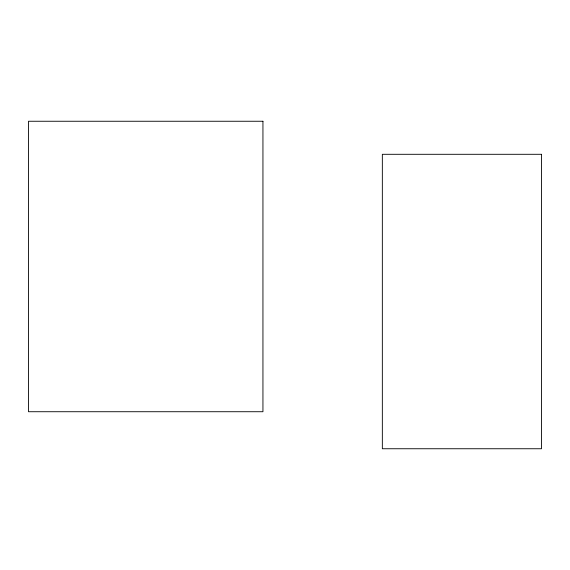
<?xml version="1.0" encoding="UTF-8"?>
<svg xmlns="http://www.w3.org/2000/svg" width="570" height="570" viewBox="0 0 570 570"><rect width="100%" height="100%" fill="white"/><g stroke="black" fill="none" stroke-linecap="round" stroke-linejoin="round"><path stroke-width="0.85" d="M262.941 121.253L28.5 121.253L28.5 411.725L262.941 411.725L262.941 121.253M541.5 154.299L382.342 154.299L382.342 448.747L541.5 448.747L541.5 154.299"/></g></svg>
